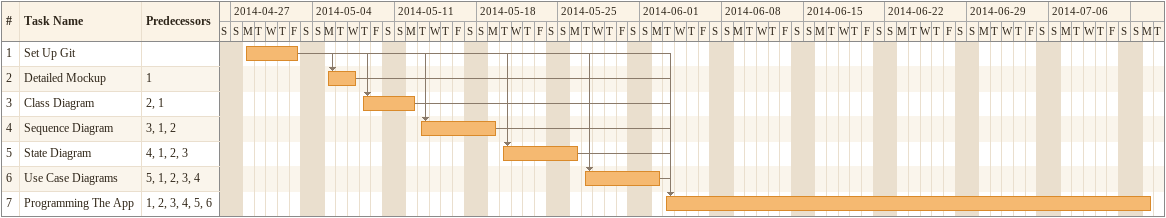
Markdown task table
| ID | Task | Start | Finish | Predecessors |
|---|---|---|---|---|
| 1 | Set Up Git | 2014-04-28 | 2014-05-02 |  |
| 2 | Detailed Mockup | 2014-05-05 | 2014-05-07 | 1 |
| 3 | Class Diagram | 2014-05-08 | 2014-05-12 | 2, 1 |
| 4 | Sequence Diagram | 2014-05-13 | 2014-05-19 | 3, 1, 2 |
| 5 | State Diagram | 2014-05-20 | 2014-05-26 | 4, 1, 2, 3 |
| 6 | Use Case Diagrams | 2014-05-27 | 2014-06-02 | 5, 1, 2, 3, 4 |
| 7 | Programming The App | 2014-06-03 | 2014-07-14 | 1, 2, 3, 4, 5, 6 |
